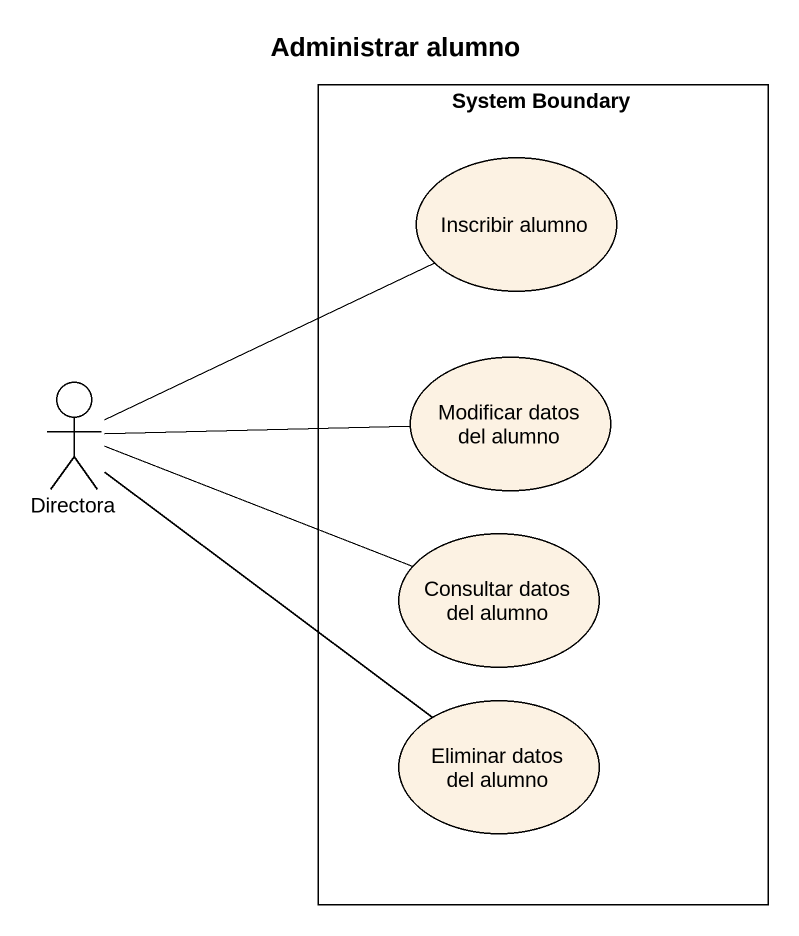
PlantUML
@startuml
title Administrar alumno
rectangle "System Boundary" as System_Boundary {
  usecase "Inscribir alumno" as Inscribir_alumno
  usecase "Modificar datos del alumno" as Modificar_datos_del_alumno
  usecase "Consultar datos del alumno" as Consultar_datos_del_alumno
  usecase "Eliminar datos del alumno" as Eliminar_datos_del_alumno
}
actor Directora
Inscribir_alumno -left- Directora
Modificar_datos_del_alumno -left- Directora
Consultar_datos_del_alumno -left- Directora
Eliminar_datos_del_alumno -up- Directora
@enduml
